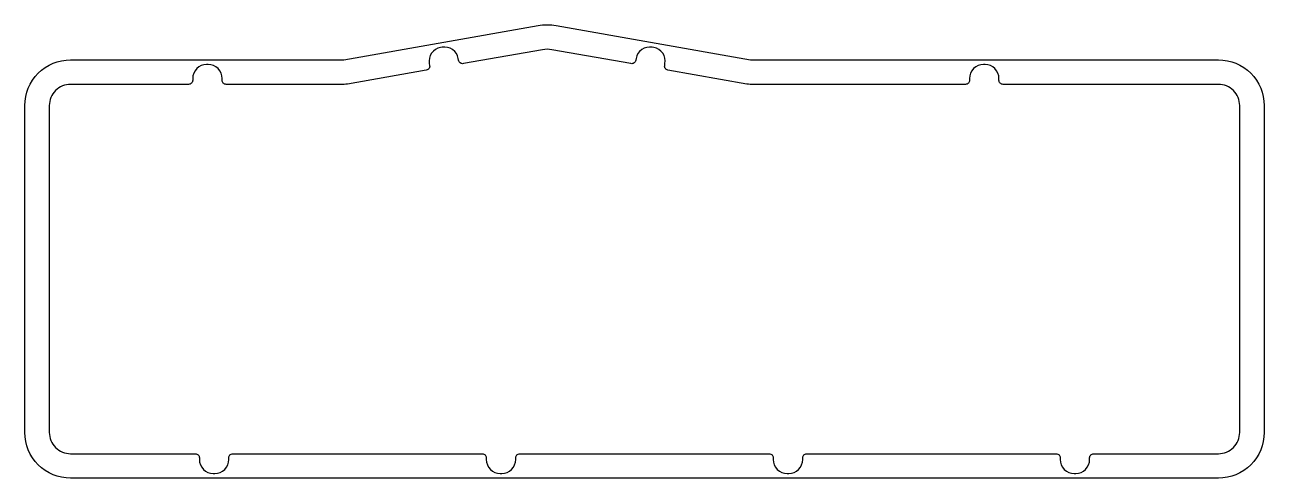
# Model space of a CAD drawing. Header units: millimetres. Extents: x -12 to 367, y -124 to 15.
import ezdxf

# ---------------------------------------------------------------- set-up
doc = ezdxf.new("R2010")
doc.units = ezdxf.units.MM
doc.layers.get('0').update_dxf_attribs({"linetype": 'CONTINUOUS'})

msp = doc.modelspace()

# ---------------------------------------------------------------- linework, layer by layer
for points in [[(-12, -10, -0.414214), (2, 4), (85.51, 4), (144.95, 14.49, -0.087529), (150.51, 14.49), (209.96, 4), (352.99, 4, -0.414214), (366.99, -10), (366.99, -110.02, -0.414214), (352.99, -124.02), (2, -124.02, -0.414214), (-12, -110.02)], [(366.99, -10), (366.99, -110.02, -0.414214), (352.99, -124.02), (2, -124.02, -0.414214), (-12, -110.02), (-12, -10, -0.414214), (2, 4), (85.51, 4), (144.95, 14.49, -0.087529), (150.51, 14.49), (209.96, 4), (352.99, 4, -0.414214)], [(50.38, -118.32), (50.38, -117.77, -0.414214), (51.63, -116.52), (127.87, -116.52, -0.414214), (129.12, -117.77), (129.12, -118.32, 0.414214), (133.37, -122.57), (133.87, -122.57, 0.414214), (138.12, -118.32), (138.12, -117.77, -0.414214), (139.37, -116.52), (215.62, -116.52, -0.414214), (216.87, -117.77), (216.87, -118.32, 0.414214), (221.12, -122.57), (221.62, -122.57, 0.414214), (225.87, -118.32), (225.87, -117.77, -0.414214), (227.12, -116.52), (303.37, -116.52, -0.414214), (304.62, -117.77), (304.62, -118.32, 0.414214), (308.87, -122.57), (309.37, -122.57, 0.414214), (313.62, -118.32), (313.62, -117.77, -0.414214), (314.87, -116.52), (352.99, -116.52, 0.414214), (359.49, -110.02), (359.49, -10, 0.414214), (352.99, -3.5), (287.14, -3.5, -0.414214), (285.89, -2.25), (285.89, -1.7, 0.414214), (281.64, 2.55), (281.14, 2.55, 0.414214), (276.89, -1.7), (276.89, -2.25, -0.414214), (275.64, -3.5), (209.79, -3.5, -0.043679), (208.83, -3.42), (184.68, 0.84, -0.414214), (183.67, 2.29), (183.76, 2.83, 0.414214), (180.32, 7.76), (179.82, 7.84, 0.414214), (174.9, 4.4), (174.81, 3.86, -0.414214), (173.36, 2.84), (149.21, 7.1, 0.087529), (146.26, 7.1), (122.11, 2.84, -0.414214), (120.66, 3.86), (120.57, 4.4, 0.414214), (115.64, 7.84), (115.15, 7.76, 0.414214), (111.7, 2.83), (111.8, 2.29, -0.414214), (110.78, 0.84), (86.64, -3.42, -0.043683), (85.68, -3.5), (49.59, -3.5, -0.414214), (48.34, -2.25), (48.34, -1.7, 0.414214), (44.09, 2.55), (43.59, 2.55, 0.414214), (39.34, -1.7), (39.34, -2.25, -0.414214), (38.09, -3.5), (2, -3.5, 0.414214), (-4.5, -10), (-4.5, -110.02, 0.414214), (2, -116.52), (40.13, -116.52, -0.414214), (41.38, -117.77), (41.38, -118.32, 0.414214), (45.63, -122.57), (46.13, -122.57, 0.414214)]]:
    msp.add_lwpolyline(points, format="xyb", close=True)

doc.saveas('drawing.dxf')
